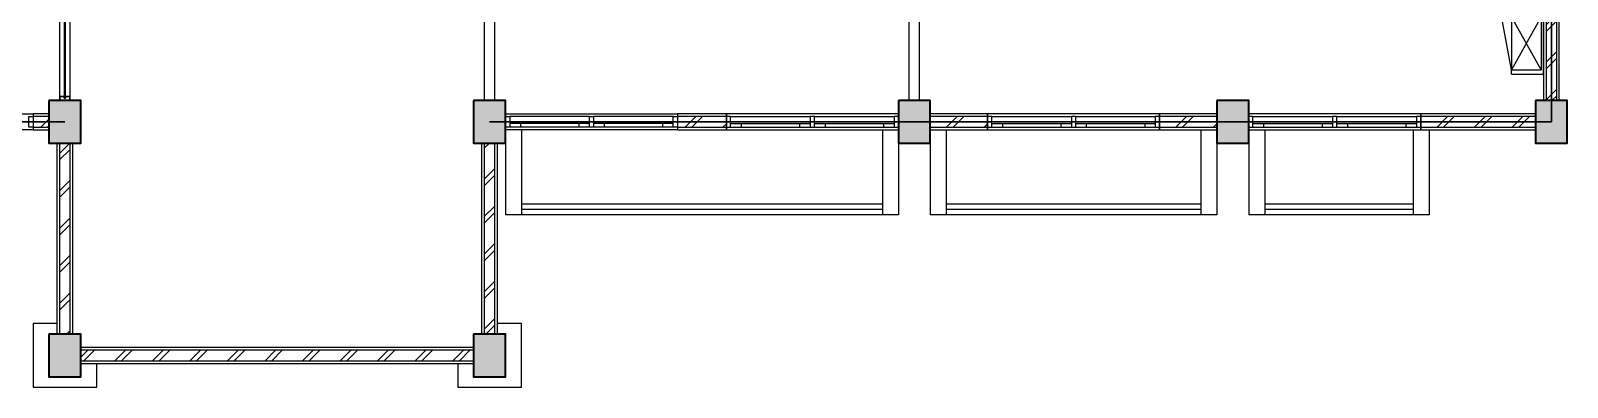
# Model space of a CAD drawing. Header units: millimetres. Extents: x -11 to 37852, y -101 to 28664.
# Drawn here: x 6394 to 9288, y 24386 to 25058 of the extents above; entities that cross this region are included whole.
import ezdxf

# ---------------------------------------------------------------- set-up
doc = ezdxf.new("R2010")
doc.units = ezdxf.units.MM
doc.linetypes.add('ACAD_ISO02W100', pattern=[15, 12, -3])
for name, color, linetype, lineweight in [('ars', 11, 'Continuous', 5), ('dinding', 5, 'Continuous', 15), ('FURNITURE', 163, 'Continuous', 5), ('KOLOM', 1, 'Continuous', 30), ('kus', 63, 'Continuous', 15), ('lan', 7, 'Continuous', 15), ('PARTISI', 190, 'Continuous', 9), ('sol kol', 8, 'Continuous', 0)]:
    doc.layers.add(name, color=color, linetype=linetype, lineweight=lineweight)
doc.layers.add('as', color=1, linetype='Continuous', plot=False)
pattern_1 = [(45, (6758.166, 24570.925), (-35.3553, 35.3553), []), (45, (6770.666, 24570.925), (-35.3553, 35.3553), [])]

# ---------------------------------------------------------------- blocks, each defined once
blk = doc.blocks.new('K1')
at = {"layer": 'KOLOM'}
blk.add_lwpolyline([(0.2, 0.15), (-0.2, 0.15), (-0.2, -0.15), (0.2, -0.15), (0.2, 0.15)], dxfattribs=at)
blk = doc.blocks.new('FUR.6')
at = {"lineweight": 13}
for p, q in [((-0.2, 1.26), (-0.2, 1.76)), ((0.08, 1.76), (-0.2, 1.76)), ((0.08, 1.24), (0.08, 1.74)), ((-0.22, 1.24), (0.08, 1.24)), ((-0.2, 1.26), (0.08, 1.26)), ((-0.2, 0), (-0.2, 1.24)), ((0, 0), (0, 1.24)), ((-0.2, 0), (-0.2, -1.24)), ((0, 0), (0, -1.24)), ((-0.22, -1.24), (0.08, -1.24)), ((-0.2, -1.26), (-0.2, -1.76)), ((-0.2, -1.26), (0.08, -1.26)), ((0.08, -1.24), (0.08, -1.74)), ((0.08, -1.76), (-0.2, -1.76))]:
    blk.add_line(p, q, dxfattribs=at)
at = {"lineweight": 5}
for p, q in [((-0.2, 1.76), (0.08, 1.26)), ((-0.2, 1.26), (0.08, 1.76)), ((-0.2, -1.76), (0.08, -1.26)), ((-0.2, -1.26), (0.08, -1.76))]:
    blk.add_line(p, q, dxfattribs=at)
at = {"linetype": 'ACAD_ISO02W100', "lineweight": 5}
for p, q in [((0.08, 1.76), (0.169, 1.289)), ((0.169, 1.289), (0.08, 1.26)), ((0.169, -1.289), (0.08, -1.26)), ((0.08, -1.76), (0.169, -1.289))]:
    blk.add_line(p, q, dxfattribs=at)
at = {"lineweight": 13}
for points in [[(0.08, 1.8), (-0.22, 1.8), (-0.22, 0)], [(-0.091, 0), (-0.091, 1.119), (-0.141, 1.119), (-0.141, 0)], [(0.08, -1.8), (-0.22, -1.8), (-0.22, 0)], [(-0.091, 0), (-0.091, -1.119), (-0.141, -1.119), (-0.141, 0)]]:
    blk.add_lwpolyline(points, dxfattribs=at)
for points in [[(0.08, 1.8), (0.08, 1.76)], [(0.08, -1.8), (0.08, -1.76)]]:
    blk.add_lwpolyline(points)

msp = doc.modelspace()

# ---------------------------------------------------------------- hatches: boundary and pattern name
at = {"layer": 'ars'}
h = msp.add_hatch(dxfattribs=at)
h.set_pattern_fill('TEMBOK', color=256, scale=50)
h.set_pattern_definition([(45, (6558.166, 24570.925), (-35.3553, 35.3553), []), (45, (6570.666, 24570.925), (-35.3553, 35.3553), [])])
h.paths.add_polyline_path([(9268.2, 24925.9), (9268.2, 25770.9), (9248.2, 25770.9), (9248.2, 24925.9)])
h = msp.add_hatch(dxfattribs=at)
h.set_pattern_fill('TEMBOK', color=256, scale=50)
h.set_pattern_definition([(45, (5542.166, 24570.925), (-35.3553, 35.3553), []), (45, (5554.666, 24570.925), (-35.3553, 35.3553), [])])
h.paths.add_polyline_path([(6428.2, 24895.9), (6398.2, 24895.9), (6398.2, 24875.9), (6428.2, 24875.9)])
h = msp.add_hatch(dxfattribs=at)
h.set_pattern_fill('TEMBOK', color=256, scale=50)
h.set_pattern_definition([(45, (6756.166, 24570.925), (-35.3553, 35.3553), []), (45, (6768.666, 24570.925), (-35.3553, 35.3553), [])])
h.paths.add_polyline_path([(7704.2, 24895.9), (7612.2, 24895.9), (7612.2, 24875.9), (7704.2, 24875.9)])
h = msp.add_hatch(dxfattribs=at)
h.set_pattern_fill('TEMBOK', color=256, scale=50)
h.set_pattern_definition([(45, (7248.166, 24570.925), (-35.3553, 35.3553), []), (45, (7260.666, 24570.925), (-35.3553, 35.3553), [])])
h.paths.add_polyline_path([(8196.2, 24895.9), (8088.2, 24895.9), (8088.2, 24875.9), (8196.2, 24875.9)])
h = msp.add_hatch(dxfattribs=at)
h.set_pattern_fill('TEMBOK', color=256, scale=50)
h.set_pattern_definition([(45, (7680.166, 24570.925), (-35.3553, 35.3553), []), (45, (7692.666, 24570.925), (-35.3553, 35.3553), [])])
h.paths.add_polyline_path([(8628.2, 24895.9), (8520.2, 24895.9), (8520.2, 24875.9), (8628.2, 24875.9)])
h = msp.add_hatch(dxfattribs=at)
h.set_pattern_fill('TEMBOK', color=256, scale=50)
h.set_pattern_definition([(45, (8172.166, 24570.925), (-35.3553, 35.3553), []), (45, (8184.666, 24570.925), (-35.3553, 35.3553), [])])
h.paths.add_polyline_path([(9228.2, 24895.9), (9012.2, 24895.9), (9012.2, 24875.9), (9228.2, 24875.9)])
h = msp.add_hatch(dxfattribs=at)
h.set_pattern_fill('TEMBOK', color=256, scale=50)
h.set_pattern_definition(pattern_1)
h.paths.add_polyline_path([(6468.2, 24845.9), (6448.2, 24845.9), (6448.2, 24485.9), (6468.2, 24485.9)])
h = msp.add_hatch(dxfattribs=at)
h.set_pattern_fill('TEMBOK', color=256, scale=50)
h.set_pattern_definition(pattern_1)
h.paths.add_polyline_path([(7268.2, 24845.9), (7248.2, 24845.9), (7248.2, 24485.9), (7268.2, 24485.9)])
h = msp.add_hatch(dxfattribs=at)
h.set_pattern_fill('TEMBOK', color=256, scale=50)
h.set_pattern_definition(pattern_1)
h.paths.add_polyline_path([(7228.2, 24455.9), (6488.2, 24455.9), (6488.2, 24435.9), (7228.2, 24435.9)])
at = {"layer": 'sol kol'}
for points in [[(6428.2, 24925.9), (6428.2, 24845.9), (6488.2, 24845.9), (6488.2, 24925.9)], [(7228.2, 24925.9), (7228.2, 24845.9), (7288.2, 24845.9), (7288.2, 24925.9)], [(8028.2, 24925.9), (8028.2, 24845.9), (8088.2, 24845.9), (8088.2, 24925.9)], [(8628.2, 24925.9), (8628.2, 24845.9), (8688.2, 24845.9), (8688.2, 24925.9)], [(9228.2, 24925.9), (9228.2, 24845.9), (9288.2, 24845.9), (9288.2, 24925.9)], [(6428.2, 24485.9), (6428.2, 24405.9), (6488.2, 24405.9), (6488.2, 24485.9)], [(7228.2, 24485.9), (7228.2, 24405.9), (7288.2, 24405.9), (7288.2, 24485.9)]]:
    msp.add_hatch(color=256, dxfattribs=at).paths.add_polyline_path(points)

# ---------------------------------------------------------------- linework, layer by layer
at = {"layer": 'ars'}
for points in [[(9268.2, 24925.9), (9268.2, 25770.9), (9248.2, 25770.9), (9248.2, 24925.9)], [(6428.2, 24895.9), (6398.2, 24895.9), (6398.2, 24875.9), (6428.2, 24875.9)], [(7704.2, 24895.9), (7612.2, 24895.9), (7612.2, 24875.9), (7704.2, 24875.9)], [(8196.2, 24895.9), (8088.2, 24895.9), (8088.2, 24875.9), (8196.2, 24875.9)], [(8628.2, 24895.9), (8520.2, 24895.9), (8520.2, 24875.9), (8628.2, 24875.9)], [(9228.2, 24895.9), (9012.2, 24895.9), (9012.2, 24875.9), (9228.2, 24875.9)], [(6468.2, 24485.9), (6468.2, 24845.9), (6448.2, 24845.9), (6448.2, 24485.9)], [(7268.2, 24485.9), (7268.2, 24845.9), (7248.2, 24845.9), (7248.2, 24485.9)], [(7228.2, 24455.9), (6488.2, 24455.9), (6488.2, 24435.9), (7228.2, 24435.9)]]:
    msp.add_lwpolyline(points, close=True, dxfattribs=at)
for points in [[(7998.2, 24730.9), (7318.2, 24730.9)], [(7998.2, 24720.9), (7318.2, 24720.9)], [(8598.2, 24730.9), (8118.2, 24730.9)], [(8598.2, 24720.9), (8118.2, 24720.9)], [(8998.2, 24730.9), (8718.2, 24730.9)], [(8998.2, 24720.9), (8718.2, 24720.9)]]:
    msp.add_lwpolyline(points, dxfattribs=at)
at = {"layer": 'as'}
for points in [[(9258.2, 27085.9), (9258.2, 24885.9)], [(6458.2, 24885.9), (4658.2, 24885.9)], [(9258.2, 24885.9), (7258.2, 24885.9)]]:
    msp.add_lwpolyline(points, dxfattribs=at)
at = {"layer": 'dinding'}
for points in [[(9273.2, 24925.9), (9273.2, 25770.9), (9243.2, 25770.9), (9243.2, 24925.9)], [(6428.2, 24900.9), (6398.2, 24900.9), (6398.2, 24870.9), (6428.2, 24870.9)], [(7704.2, 24900.9), (7612.2, 24900.9), (7612.2, 24870.9), (7704.2, 24870.9)], [(8196.2, 24900.9), (8088.2, 24900.9), (8088.2, 24870.9), (8196.2, 24870.9)], [(8628.2, 24900.9), (8520.2, 24900.9), (8520.2, 24870.9), (8628.2, 24870.9)], [(9228.2, 24900.9), (9012.2, 24900.9), (9012.2, 24870.9), (9228.2, 24870.9)], [(6473.2, 24485.9), (6473.2, 24845.9), (6443.2, 24845.9), (6443.2, 24485.9)], [(7273.2, 24485.9), (7273.2, 24845.9), (7243.2, 24845.9), (7243.2, 24485.9)], [(7228.2, 24460.9), (6488.2, 24460.9), (6488.2, 24430.9), (7228.2, 24430.9)]]:
    msp.add_lwpolyline(points, close=True, dxfattribs=at)
at = {"layer": 'kus'}
for p, q in [((7446.2, 24895.9), (7296.2, 24895.9)), ((7604.2, 24895.9), (7454.2, 24895.9)), ((7712.2, 24895.9), (7862.2, 24895.9)), ((7870.2, 24895.9), (8020.2, 24895.9)), ((8204.2, 24895.9), (8354.2, 24895.9)), ((8362.2, 24895.9), (8512.2, 24895.9)), ((8696.2, 24895.9), (8846.2, 24895.9)), ((8854.2, 24895.9), (9004.2, 24895.9)), ((7446.2, 24882.9), (7296.2, 24882.9)), ((7446.2, 24875.9), (7296.2, 24875.9)), ((7316.2, 24882.9), (7316.2, 24875.9)), ((7426.2, 24882.9), (7426.2, 24875.9)), ((7604.2, 24882.9), (7454.2, 24882.9)), ((7604.2, 24875.9), (7454.2, 24875.9)), ((7474.2, 24882.9), (7474.2, 24875.9)), ((7584.2, 24882.9), (7584.2, 24875.9)), ((7712.2, 24882.9), (7862.2, 24882.9)), ((7712.2, 24875.9), (7862.2, 24875.9)), ((7732.2, 24882.9), (7732.2, 24875.9)), ((7842.2, 24882.9), (7842.2, 24875.9)), ((7870.2, 24882.9), (8020.2, 24882.9)), ((7870.2, 24875.9), (8020.2, 24875.9)), ((7890.2, 24882.9), (7890.2, 24875.9)), ((8000.2, 24882.9), (8000.2, 24875.9)), ((8204.2, 24882.9), (8354.2, 24882.9)), ((8204.2, 24875.9), (8354.2, 24875.9)), ((8224.2, 24882.9), (8224.2, 24875.9)), ((8334.2, 24882.9), (8334.2, 24875.9)), ((8362.2, 24882.9), (8512.2, 24882.9)), ((8362.2, 24875.9), (8512.2, 24875.9)), ((8382.2, 24882.9), (8382.2, 24875.9)), ((8492.2, 24882.9), (8492.2, 24875.9)), ((8696.2, 24882.9), (8846.2, 24882.9)), ((8696.2, 24875.9), (8846.2, 24875.9)), ((8716.2, 24882.9), (8716.2, 24875.9)), ((8826.2, 24882.9), (8826.2, 24875.9)), ((8854.2, 24882.9), (9004.2, 24882.9)), ((8854.2, 24875.9), (9004.2, 24875.9)), ((8874.2, 24882.9), (8874.2, 24875.9)), ((8984.2, 24882.9), (8984.2, 24875.9))]:
    msp.add_line(p, q, dxfattribs=at)
for points in [[(6448.2, 25165.9), (6448.2, 24933.9), (6468.2, 24933.9), (6468.2, 25165.9)], [(6457.2, 24930.9), (6459.2, 24930.9), (6459.2, 25165.9), (6457.2, 25165.9)], [(6448.6, 24933.5), (6448.6, 24926.3), (6467.8, 24926.3), (6467.8, 24933.5), (6459.7, 24933.5), (6459.7, 24930.5), (6456.7, 24930.5), (6456.7, 24933.5)], [(6398.2, 24875.9), (6390.2, 24875.9), (6390.2, 24895.9), (6398.2, 24895.9)], [(7296.2, 24875.9), (7288.2, 24875.9), (7288.2, 24895.9), (7296.2, 24895.9)], [(7454.2, 24875.9), (7446.2, 24875.9), (7446.2, 24895.9), (7454.2, 24895.9)], [(7612.2, 24875.9), (7604.2, 24875.9), (7604.2, 24895.9), (7612.2, 24895.9)], [(7704.2, 24875.9), (7712.2, 24875.9), (7712.2, 24895.9), (7704.2, 24895.9)], [(7862.2, 24875.9), (7870.2, 24875.9), (7870.2, 24895.9), (7862.2, 24895.9)], [(8020.2, 24875.9), (8028.2, 24875.9), (8028.2, 24895.9), (8020.2, 24895.9)], [(8196.2, 24875.9), (8204.2, 24875.9), (8204.2, 24895.9), (8196.2, 24895.9)], [(8354.2, 24875.9), (8362.2, 24875.9), (8362.2, 24895.9), (8354.2, 24895.9)], [(8512.2, 24875.9), (8520.2, 24875.9), (8520.2, 24895.9), (8512.2, 24895.9)], [(8688.2, 24875.9), (8696.2, 24875.9), (8696.2, 24895.9), (8688.2, 24895.9)], [(8846.2, 24875.9), (8854.2, 24875.9), (8854.2, 24895.9), (8846.2, 24895.9)], [(9004.2, 24875.9), (9012.2, 24875.9), (9012.2, 24895.9), (9004.2, 24895.9)]]:
    msp.add_lwpolyline(points, close=True, dxfattribs=at)
msp.add_lwpolyline([(6460.2, 24925.9), (6468.2, 24925.9), (6468.2, 24933.9), (6459.3, 24933.9), (6459.3, 24933.6), (6458.8, 24933.6), (6458.8, 24933.3), (6459.3, 24932.9), (6459.3, 24930.9), (6457.1, 24930.9), (6457.1, 24932.9), (6457.6, 24933.3), (6457.6, 24933.6), (6457.1, 24933.6), (6457.1, 24933.9), (6448.2, 24933.9), (6448.2, 24925.9), (6459.5, 24925.9), (6459.8, 24925.9), (6460.2, 24925.9), (6460.2, 24925.9)], dxfattribs=at)
at = {"layer": 'lan'}
for p, q in [((7318.2, 24870.9), (7318.2, 24710.9)), ((7998.2, 24870.9), (7998.2, 24710.9)), ((8118.2, 24870.9), (8118.2, 24710.9)), ((8598.2, 24870.9), (8598.2, 24710.9)), ((8718.2, 24870.9), (8718.2, 24710.9)), ((8998.2, 24870.9), (8998.2, 24710.9)), ((9028.2, 24870.9), (9028.2, 24710.9)), ((7288.2, 24845.9), (7288.2, 24710.9)), ((8028.2, 24845.9), (8028.2, 24710.9)), ((8088.2, 24845.9), (8088.2, 24710.9)), ((8628.2, 24845.9), (8628.2, 24710.9)), ((8688.2, 24845.9), (8688.2, 24710.9))]:
    msp.add_line(p, q, dxfattribs=at)
for points in [[(6398.2, 24870.9), (6262.2, 24870.9), (6262.2, 24900.9), (6398.2, 24900.9)], [(7612.2, 24870.9), (7288.2, 24870.9), (7288.2, 24900.9), (7612.2, 24900.9)], [(7704.2, 24870.9), (8028.2, 24870.9), (8028.2, 24900.9), (7704.2, 24900.9)], [(8196.2, 24870.9), (8520.2, 24870.9), (8520.2, 24900.9), (8196.2, 24900.9)], [(8688.2, 24870.9), (9012.2, 24870.9), (9012.2, 24900.9), (8688.2, 24900.9)]]:
    msp.add_lwpolyline(points, close=True, dxfattribs=at)
for points in [[(8028.2, 24710.9), (7288.2, 24710.9)], [(8628.2, 24710.9), (8088.2, 24710.9)], [(9028.2, 24710.9), (8688.2, 24710.9)], [(6443.2, 24505.9), (6398.2, 24505.9), (6398.2, 24385.9), (6518.2, 24385.9), (6518.2, 24430.9)], [(7198.2, 24430.9), (7198.2, 24385.9), (7318.2, 24385.9), (7318.2, 24505.9), (7273.2, 24505.9)]]:
    msp.add_lwpolyline(points, dxfattribs=at)
at = {"layer": 'PARTISI'}
msp.add_lwpolyline([(7268.2, 25345.9), (7268.2, 25745.9), (7248.2, 25745.9), (7248.2, 25345.9), (7248.2, 24925.9), (7268.2, 24925.9), (7268.2, 25345.9)], dxfattribs=at)
msp.add_lwpolyline([(8048.2, 24925.9), (8068.2, 24925.9), (8068.2, 25745.9), (8048.2, 25745.9)], close=True, dxfattribs=at)

# ---------------------------------------------------------------- block references
at = {"layer": 'FURNITURE', "xscale": -200, "yscale": 200, "zscale": 200}
msp.add_blockref('FUR.6', (9199.2, 25335.9), dxfattribs=at)
at = {"layer": 'KOLOM', "xscale": 200, "yscale": 200, "zscale": 200, "rotation": 90}
for p in [(6458.2, 24885.9), (7258.2, 24885.9), (8058.2, 24885.9), (8658.2, 24885.9), (9258.2, 24885.9), (6458.2, 24445.9), (7258.2, 24445.9)]:
    msp.add_blockref('K1', p, dxfattribs=at)

doc.saveas('drawing.dxf')
